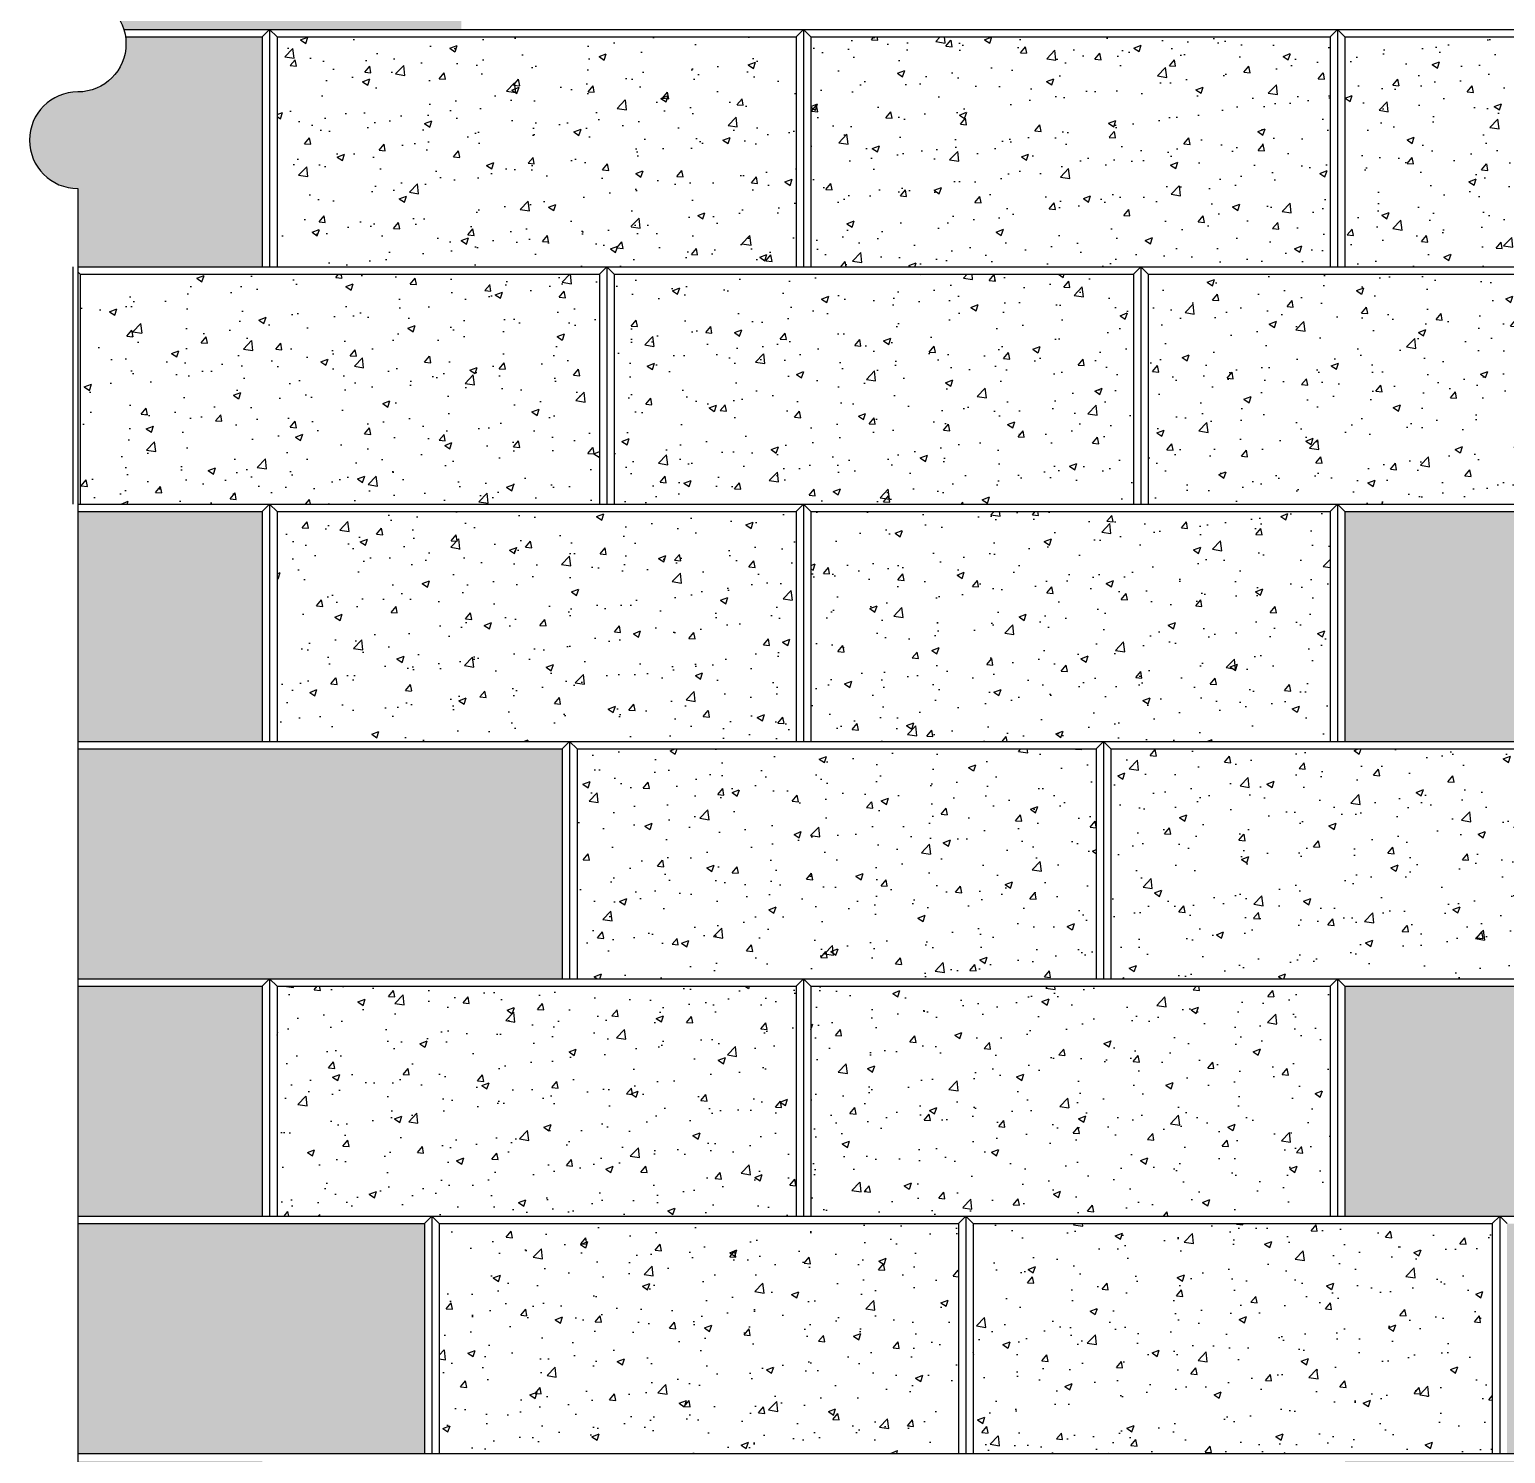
# Model space of a CAD drawing. Header units: inches. Extents: x 301 to 539, y 811 to 1130.
# Drawn here: x 333.67 to 383.43, y 839.42 to 887.42 of the extents above; entities that cross this region are included whole.
import ezdxf

# ---------------------------------------------------------------- set-up
doc = ezdxf.new("R2010")
doc.units = ezdxf.units.IN
doc.header["$MEASUREMENT"] = 0
doc.layers.add('NOTES_AND_DIMS', color=7, linetype='Continuous')
doc.layers.add('SFUNIT', color=1, linetype='Continuous')

# ---------------------------------------------------------------- blocks, each defined once
blk = doc.blocks.new('A$C1FC9770A')
at = {"layer": 'SFUNIT', "linetype": 'Continuous'}
h = blk.add_hatch(dxfattribs=at)
h.set_pattern_fill('AR-CONC', color=256, scale=0.35, style=0)
h.set_pattern_definition([(50, (487.8203, 44.6231), (2.510411, -0.2196325), [0.2625, -2.8875]), (355, (487.8203, 44.6231), (-0.48563, 2.632672), [0.21, -2.31]), (100.4514, (488.0295, 44.6048), (2.024783, 2.413038), [0.223091, -2.453997]), (46.1842, (487.8203, 45.323), (3.735344, -0.579317), [0.39375, -4.33125]), (96.6356, (488.1315, 45.275), (3.27132, 3.409413), [0.334636, -3.680995]), (351.1842, (487.8203, 45.323), (3.271317, 3.409415), [0.315, -3.465]), (21, (488.1703, 45.1481), (2.089175, -1.409166), [0.2625, -2.8875]), (326, (488.1703, 45.1481), (0.851604, 2.538025), [0.21, -2.31]), (71.4514, (488.3444, 45.0307), (2.940779, 1.128857), [0.223091, -2.453997]), (37.5, (487.8203, 44.6231), (0.0425595, 1.1651285), [0, -2.282, 0, -2.345, 0, -2.31875]), (7.5, (487.8203, 44.6231), (0.9207434, 1.380441), [0, -1.337, 0, -2.2295, 0, -0.88375]), (327.5, (487.0398, 44.6231), (1.8683785, -0.078942), [0, -0.875, 0, -2.73, 0, -3.6225]), (317.5, (486.6898, 44.6231), (2.0411516, 0.3503674), [0, -1.1375, 0, -1.813, 0, -2.5725])])
h.paths.add_polyline_path([(0.25, 7.75), (0.25, 0), (17.75, 0), (17.75, 7.75)])
at = {"layer": 'SFUNIT'}
for p, q in [((0, 8), (18, 8)), ((0, 8), (0, 0)), ((0, 8), (0, 0)), ((18, 8), (18, 0)), ((18, 8), (18, 0)), ((0.25, 7.75), (17.75, 7.75)), ((0.25, 7.75), (0.25, 0)), ((17.75, 7.75), (17.75, 0)), ((0, 0), (18, 0))]:
    blk.add_line(p, q, dxfattribs=at)
for points in [[(0.25, 7.75), (0, 8)], [(18, 8), (18, 8), (17.75, 7.75)]]:
    blk.add_lwpolyline(points, dxfattribs=at)
blk = doc.blocks.new('A$C4EF7345F')
at = {"layer": 'SFUNIT'}
h = blk.add_hatch(dxfattribs=at)
h.set_pattern_fill('AR-CONC', color=256, scale=0.35, style=0)
h.set_pattern_definition([(50, (1.6255, 12.207), (2.51041, -0.219632), [0.2625, -2.8875]), (355, (1.6255, 12.207), (-0.48563, 2.632672), [0.21, -2.31]), (100.4514, (1.8347, 12.1886), (2.024783, 2.413038), [0.22309, -2.453997]), (46.1842, (1.6255, 12.907), (3.735344, -0.579317), [0.39375, -4.33125]), (96.6356, (1.9368, 12.8586), (3.27132, 3.40941), [0.334636, -3.680995]), (351.1842, (1.6255, 12.907), (3.27132, 3.409415), [0.315, -3.465]), (21, (1.9755, 12.732), (2.089175, -1.409166), [0.2625, -2.8875]), (326, (1.9755, 12.732), (0.851604, 2.538025), [0.21, -2.31]), (71.4514, (2.1496, 12.6145), (2.94078, 1.128857), [0.22309, -2.453997]), (37.5, (1.6255, 12.2069), (0.0425595, 1.1651285), [0, -2.282, 0, -2.345, 0, -2.31875]), (7.5, (1.6255, 12.2069), (0.920743, 1.380441), [0, -1.337, 0, -2.2295, 0, -0.88375]), (327.5, (0.845, 12.2069), (1.8683785, -0.078942), [0, -0.875, 0, -2.73, 0, -3.6225]), (317.5, (0.495, 12.207), (2.041152, 0.350367), [0, -1.1375, 0, -1.813, 0, -2.5725])])
h.paths.add_polyline_path([(52.304, 27.957), (44.344, 27.957), (44.344, 20.207), (52.386, 20.207, -0.019088)])
h.paths.add_polyline_path([(52.841, 35.957), (49.813, 35.957), (49.813, 28.207), (52.311, 28.207, -0.019131)])
h.paths.add_polyline_path([(54.02, 43.957), (44.344, 43.957), (44.344, 36.207), (52.868, 36.207, -0.019297)])
h.paths.add_polyline_path([(55.865, 51.957), (54.459, 51.957), (54.459, 46.15, -0.014714)])
h.paths.add_polyline_path([(58.414, 59.957), (44.344, 59.957), (44.344, 52.207), (55.934, 52.207, -0.020041)])
h.paths.add_polyline_path([(61.725, 67.957), (55.712, 67.957), (55.712, 60.207), (58.506, 60.207, -0.020669)])
h.paths.add_polyline_path([(65.885, 75.957), (62.344, 75.957), (62.344, 69.265, -0.018645)])
h.paths.add_polyline_path([(68.553, 80.318), (68.553, 83.957), (51.053, 83.957), (51.053, 76.207), (66.03, 76.207, -0.011877)])
h.paths.add_polyline_path([(71.02, 83.957), (69.053, 83.957), (69.053, 81.083, -0.008575)])
h.paths.add_polyline_path([(77.329, 91.957), (62.344, 91.957), (62.344, 84.207), (68.803, 84.207), (68.803, 84.207), (71.199, 84.207, -0.024341)])
h.paths.add_polyline_path([(85.132, 99.957), (73.876, 99.957), (73.876, 92.207), (77.548, 92.207, -0.026715)])
h.paths.add_polyline_path([(95.023, 107.957), (80.344, 107.957), (80.344, 100.207), (85.406, 100.207, -0.030436)])
h.paths.add_polyline_path([(108.344, 115.957), (91.712, 115.957), (91.712, 108.207), (95.377, 108.207, -0.037242)])
h.paths.add_polyline_path([(115.844, 123.957), (98.344, 123.957), (98.344, 116.207), (108.846, 116.207, -0.018883), (115.844, 119.34)])
h.paths.add_polyline_path([(130.346, 123.957), (116.344, 123.957), (116.344, 119.54, -0.036192)])
h.paths.add_polyline_path([(140.553, 131.957), (123.053, 131.957), (123.053, 124.207), (131.425, 124.207, -0.022839), (140.553, 125.836)])
h.paths.add_polyline_path([(151.626, 129.776), (151.626, 131.957), (141.053, 131.957), (141.053, 125.901, -0.027912), (152.354, 126.695, 0.791497)])
h.paths.add_polyline_path([(91.212, 115.957), (78.644, 115.957), (78.644, 109.86), (73.712, 109.86), (73.712, 108.207), (91.212, 108.207)])
h.paths.add_polyline_path([(79.844, 123.957), (62.344, 123.957), (62.344, 119.175), (78.644, 119.175), (78.644, 116.207), (79.844, 116.207)])
h.paths.add_polyline_path([(61.844, 123.957), (44.344, 123.957), (44.344, 119.175), (61.844, 119.175)])
h.paths.add_polyline_path([(43.844, 123.957), (26.344, 123.957), (26.344, 116.207), (41.905, 116.207), (41.905, 119.175), (43.844, 119.175)])
h.paths.add_polyline_path([(41.905, 115.957), (37.712, 115.957), (37.712, 108.207), (55.212, 108.207), (55.212, 109.86), (41.905, 109.86)])
h.paths.add_polyline_path([(73.212, 109.86), (55.712, 109.86), (55.712, 108.207), (62.094, 108.207), (62.094, 108.207), (73.212, 108.207)])
h.paths.add_polyline_path([(14.553, 131.957), (1.626, 131.957), (1.626, 124.207), (14.553, 124.207)])
h.paths.add_polyline_path([(7.844, 123.957), (1.626, 123.957), (1.626, 116.207), (7.844, 116.207)])
h.paths.add_polyline_path([(7.844, 107.957), (1.626, 107.957), (1.626, 100.207), (1.626, 100.207), (7.844, 100.207)])
h.paths.add_polyline_path([(7.844, 91.957), (1.626, 91.957), (1.626, 84.207), (7.844, 84.207)])
h.paths.add_polyline_path([(14.553, 83.957), (1.626, 83.957), (1.626, 77.354, -0.329132), (3.181, 76.207), (14.553, 76.207)])
h.paths.add_polyline_path([(7.844, 75.957), (3.237, 75.957, -0.456221), (1.626, 74.102, 1), (1.626, 70.849), (1.626, 68.207), (7.844, 68.207)])
h.paths.add_polyline_path([(7.844, 59.957), (1.626, 59.957), (1.626, 52.207), (7.844, 52.207)])
h.paths.add_polyline_path([(17.959, 51.957), (1.626, 51.957), (1.626, 44.207), (17.959, 44.207)])
h.paths.add_polyline_path([(7.844, 43.957), (1.626, 43.957), (1.626, 36.207), (7.844, 36.207)])
h.paths.add_polyline_path([(13.313, 35.957), (1.626, 35.957), (1.626, 28.207), (13.313, 28.207)])
h.paths.add_polyline_path([(7.844, 27.957), (1.626, 27.957), (1.626, 20.207), (7.844, 20.207)])
h.paths.add_polyline_path([(16.844, 19.957), (1.626, 19.957), (1.626, 12.207), (16.844, 12.207)])
at = {"layer": 'SFUNIT', "linetype": 'Continuous'}
h = blk.add_hatch(dxfattribs=at)
h.set_pattern_fill('AR-CONC', color=256, scale=0.35, style=0)
h.set_pattern_definition([(50, (489.2826, 104.83), (2.510411, -0.2196325), [0.2625, -2.8875]), (355, (489.2826, 104.83), (-0.48563, 2.632672), [0.21, -2.31]), (100.4514, (489.4918, 104.8118), (2.024783, 2.413038), [0.223091, -2.453997]), (46.1842, (489.2826, 105.53), (3.735344, -0.579317), [0.39375, -4.33125]), (96.6356, (489.594, 105.4818), (3.27132, 3.409413), [0.334636, -3.680995]), (351.1842, (489.2826, 105.53), (3.271317, 3.409415), [0.315, -3.465]), (21, (489.6326, 105.355), (2.089175, -1.409166), [0.2625, -2.8875]), (326, (489.6326, 105.355), (0.851604, 2.538025), [0.21, -2.31]), (71.4514, (489.8067, 105.2376), (2.940779, 1.128857), [0.223091, -2.453997]), (37.5, (489.2826, 104.8301), (0.0425595, 1.1651285), [0, -2.282, 0, -2.345, 0, -2.31875]), (7.5, (489.2826, 104.83), (0.9207434, 1.380441), [0, -1.337, 0, -2.2295, 0, -0.88375]), (327.5, (488.5021, 104.8301), (1.8683785, -0.078942), [0, -0.875, 0, -2.73, 0, -3.6225]), (317.5, (488.1521, 104.83), (2.0411516, 0.3503674), [0, -1.1375, 0, -1.813, 0, -2.5725])])
h.paths.add_polyline_path([(1.712, 67.957), (1.712, 60.207), (19.212, 60.207), (19.212, 67.957)])
at = {"layer": 'SFUNIT'}
for p, q in [((3.181, 76.207), (8.094, 76.207)), ((8.094, 76.207), (8.094, 68.207)), ((8.094, 76.207), (8.094, 68.207)), ((3.237, 75.957), (7.844, 75.957)), ((7.844, 75.957), (7.844, 68.207)), ((1.462, 68.207), (1.462, 60.207)), ((1.626, 68.207), (19.462, 68.207)), ((1.626, 68.207), (8.094, 68.207)), ((19.462, 68.207), (19.462, 60.207)), ((19.462, 68.207), (19.462, 60.207)), ((1.712, 67.957), (19.212, 67.957)), ((1.712, 67.957), (1.712, 60.207)), ((19.212, 67.957), (19.212, 60.207)), ((1.626, 60.207), (8.094, 60.207)), ((1.626, 60.207), (19.462, 60.207)), ((1.626, 59.957), (7.844, 59.957)), ((7.844, 59.957), (7.844, 52.207)), ((8.094, 60.207), (8.094, 52.207)), ((8.094, 60.207), (8.094, 52.207)), ((44.094, 60.207), (58.506, 60.207)), ((44.094, 60.207), (44.094, 52.207)), ((44.094, 60.207), (44.094, 52.207)), ((44.344, 59.957), (58.414, 59.957)), ((44.344, 59.957), (44.344, 52.207)), ((1.626, 52.207), (8.094, 52.207)), ((1.626, 52.207), (18.209, 52.207)), ((1.626, 51.957), (17.959, 51.957)), ((17.959, 51.957), (17.959, 44.207)), ((18.209, 52.207), (18.209, 44.207)), ((18.209, 52.207), (18.209, 44.207)), ((44.094, 52.207), (55.934, 52.207)), ((1.626, 44.207), (8.094, 44.207)), ((1.626, 44.207), (18.209, 44.207)), ((1.626, 43.957), (7.844, 43.957)), ((7.844, 43.957), (7.844, 36.207)), ((8.094, 44.207), (8.094, 36.207)), ((8.094, 44.207), (8.094, 36.207)), ((44.094, 44.207), (54.068, 44.207)), ((44.094, 44.207), (44.094, 36.207)), ((44.094, 44.207), (44.094, 36.207)), ((44.344, 43.957), (54.02, 43.957)), ((44.344, 43.957), (44.344, 36.207)), ((1.626, 36.207), (8.094, 36.207)), ((1.626, 36.207), (13.563, 36.207)), ((1.626, 35.957), (13.313, 35.957)), ((13.313, 35.957), (13.313, 28.207)), ((13.563, 36.207), (13.563, 28.207)), ((13.563, 36.207), (13.563, 28.207)), ((44.094, 36.207), (52.868, 36.207)), ((49.563, 36.207), (52.868, 36.207)), ((49.563, 36.207), (49.563, 28.207)), ((49.563, 36.207), (49.563, 28.207)), ((1.626, 28.207), (13.563, 28.207)), ((49.563, 28.207), (52.311, 28.207))]:
    blk.add_line(p, q, dxfattribs=at)
blk.add_lwpolyline([(1.625, 137.983), (1.626, 77.354, -1), (1.626, 74.102, 1), (1.626, 70.849), (1.626, 70.849), (1.626, 0)], format="xyb", dxfattribs=at)
for points in [[(8.094, 76.207), (8.094, 76.207), (7.844, 75.957)], [(19.462, 68.207), (19.462, 68.207), (19.212, 67.957)], [(1.712, 67.957), (1.626, 68.043)], [(8.094, 60.207), (8.094, 60.207), (7.844, 59.957)], [(44.344, 59.957), (44.094, 60.207)], [(18.209, 52.207), (18.209, 52.207), (17.959, 51.957)], [(8.094, 44.207), (8.094, 44.207), (7.844, 43.957)], [(44.344, 43.957), (44.094, 44.207)], [(13.563, 36.207), (13.563, 36.207), (13.313, 35.957)], [(49.813, 35.957), (49.563, 36.207)]]:
    blk.add_lwpolyline(points, dxfattribs=at)
at = {"layer": 'NOTES_AND_DIMS'}
for p in [(8.094, 68.207), (26.094, 68.207), (44.094, 68.207), (19.462, 60.207), (37.462, 60.207), (8.094, 52.207), (26.094, 52.207), (18.209, 44.207), (36.209, 44.207), (8.094, 36.207), (26.094, 36.207), (13.563, 28.207), (31.563, 28.207)]:
    blk.add_blockref('A$C1FC9770A', p, dxfattribs=at)
blk = doc.blocks.new('A$C74190E5E')
at = {"layer": 'SFUNIT'}
h = blk.add_hatch(dxfattribs=at)
h.set_pattern_fill('AR-CONC', color=256, scale=0.35, style=0)
h.set_pattern_definition([(50, (0.0001, -125.776), (2.51041, -0.219632), [0.2625, -2.8875]), (355, (0.0001, -125.776), (-0.48563, 2.632672), [0.21, -2.31]), (100.4514, (0.2093, -125.7944), (2.024783, 2.413038), [0.22309, -2.453997]), (46.1842, (0.0001, -125.076), (3.735344, -0.579317), [0.39375, -4.33125]), (96.6356, (0.3114, -125.1244), (3.27132, 3.40941), [0.334636, -3.680995]), (351.1842, (0.0001, -125.076), (3.27132, 3.409415), [0.315, -3.465]), (21, (0.35, -125.251), (2.089175, -1.409166), [0.2625, -2.8875]), (326, (0.35, -125.251), (0.851604, 2.538025), [0.21, -2.31]), (71.4514, (0.5242, -125.3685), (2.94078, 1.128857), [0.22309, -2.453997]), (37.5, (0.0001, -125.7761), (0.0425595, 1.1651285), [0, -2.282, 0, -2.345, 0, -2.31875]), (7.5, (0.0001, -125.7761), (0.920743, 1.380441), [0, -1.337, 0, -2.2295, 0, -0.88375]), (327.5, (-0.7804, -125.7761), (1.8683785, -0.078942), [0, -0.875, 0, -2.73, 0, -3.6225]), (317.5, (-1.1304, -125.7761), (2.041152, 0.350367), [0, -1.1375, 0, -1.813, 0, -2.5725])])
h.paths.add_polyline_path([(50.678, -110.026), (42.719, -110.026), (42.719, -117.776), (50.761, -117.776, -0.019088)])
h.paths.add_polyline_path([(51.216, -102.026), (48.188, -102.026), (48.188, -109.776), (50.686, -109.776, -0.019131)])
h.paths.add_polyline_path([(52.395, -94.026), (42.719, -94.026), (42.719, -101.776), (51.243, -101.776, -0.019297)])
h.paths.add_polyline_path([(54.24, -86.026), (52.833, -86.026), (52.833, -91.833, -0.014714)])
h.paths.add_polyline_path([(56.789, -78.026), (42.719, -78.026), (42.719, -85.776), (54.309, -85.776, -0.020041)])
h.paths.add_polyline_path([(60.1, -70.026), (54.087, -70.026), (54.087, -77.776), (56.88, -77.776, -0.020669)])
h.paths.add_polyline_path([(64.259, -62.026), (60.719, -62.026), (60.719, -68.718, -0.018645)])
h.paths.add_polyline_path([(66.927, -57.665), (66.927, -54.026), (49.427, -54.026), (49.427, -61.776), (64.404, -61.776, -0.011877)])
h.paths.add_polyline_path([(69.395, -54.026), (67.427, -54.026), (67.427, -56.9, -0.008575)])
h.paths.add_polyline_path([(75.703, -46.026), (60.719, -46.026), (60.719, -53.776), (67.177, -53.776), (67.177, -53.776), (69.573, -53.776, -0.024341)])
h.paths.add_polyline_path([(83.507, -38.026), (72.251, -38.026), (72.251, -45.776), (75.923, -45.776, -0.026715)])
h.paths.add_polyline_path([(93.398, -30.026), (78.719, -30.026), (78.719, -37.776), (83.78, -37.776, -0.030436)])
h.paths.add_polyline_path([(106.718, -22.026), (90.087, -22.026), (90.087, -29.776), (93.751, -29.776, -0.037242)])
h.paths.add_polyline_path([(114.219, -14.026), (96.719, -14.026), (96.719, -21.776), (107.221, -21.776, -0.018883), (114.219, -18.643)])
h.paths.add_polyline_path([(128.721, -14.026), (114.719, -14.026), (114.719, -18.443, -0.036192)])
h.paths.add_polyline_path([(138.927, -6.026), (121.427, -6.026), (121.427, -13.776), (129.799, -13.776, -0.022839), (138.927, -12.147)])
h.paths.add_polyline_path([(150.001, -8.207), (150.001, -6.026), (139.427, -6.026), (139.427, -12.082, -0.027912), (150.728, -11.288, 0.791497)])
h.paths.add_polyline_path([(89.587, -22.026), (77.019, -22.026), (77.019, -28.123), (72.087, -28.123), (72.087, -29.776), (89.587, -29.776)])
h.paths.add_polyline_path([(78.219, -14.026), (60.719, -14.026), (60.719, -18.808), (77.019, -18.808), (77.019, -21.776), (78.219, -21.776)])
h.paths.add_polyline_path([(60.219, -14.026), (42.719, -14.026), (42.719, -18.808), (60.219, -18.808)])
h.paths.add_polyline_path([(42.219, -14.026), (24.719, -14.026), (24.719, -21.776), (40.28, -21.776), (40.28, -18.808), (42.219, -18.808)])
h.paths.add_polyline_path([(40.28, -22.026), (36.087, -22.026), (36.087, -29.776), (53.587, -29.776), (53.587, -28.123), (40.28, -28.123)])
h.paths.add_polyline_path([(71.587, -28.123), (54.087, -28.123), (54.087, -29.776), (60.469, -29.776), (60.469, -29.776), (71.587, -29.776)])
h.paths.add_polyline_path([(12.927, -6.026), (0, -6.026), (0, -13.776), (12.927, -13.776)])
h.paths.add_polyline_path([(6.219, -14.026), (0, -14.026), (0, -21.776), (6.219, -21.776)])
h.paths.add_polyline_path([(6.219, -30.026), (0, -30.026), (0.001, -37.776), (0.001, -37.776), (6.219, -37.776)])
h.paths.add_polyline_path([(6.219, -46.026), (0.001, -46.026), (0.001, -53.776), (6.219, -53.776)])
h.paths.add_polyline_path([(12.927, -54.026), (0.001, -54.026), (0.001, -60.629, -0.329132), (1.555, -61.776), (12.927, -61.776)])
h.paths.add_polyline_path([(6.219, -62.026), (1.611, -62.026, -0.456221), (0.001, -63.882, 1), (0.001, -67.134), (0.001, -69.776), (6.219, -69.776)])
h.paths.add_polyline_path([(6.219, -78.026), (0.001, -78.026), (0.001, -85.776), (6.219, -85.776)])
h.paths.add_polyline_path([(16.333, -86.026), (0.001, -86.026), (0.001, -93.776), (16.333, -93.776)])
h.paths.add_polyline_path([(6.219, -94.026), (0.001, -94.026), (0.001, -101.776), (6.219, -101.776)])
h.paths.add_polyline_path([(11.688, -102.026), (0.001, -102.026), (0.001, -109.776), (11.688, -109.776)])
h.paths.add_polyline_path([(6.219, -110.026), (0.001, -110.026), (0.001, -117.776), (6.219, -117.776)])
h.paths.add_polyline_path([(15.219, -118.026), (0.001, -118.026), (0.001, -125.776), (15.219, -125.776)])
blk.add_blockref('A$C4EF7345F', (-1.625, -137.983), dxfattribs=at)

msp = doc.modelspace()

# ---------------------------------------------------------------- block references
at = {"layer": 'SFUNIT'}
msp.add_blockref('A$C74190E5E', (335.299, 949.196), dxfattribs=at)

doc.saveas('drawing.dxf')
